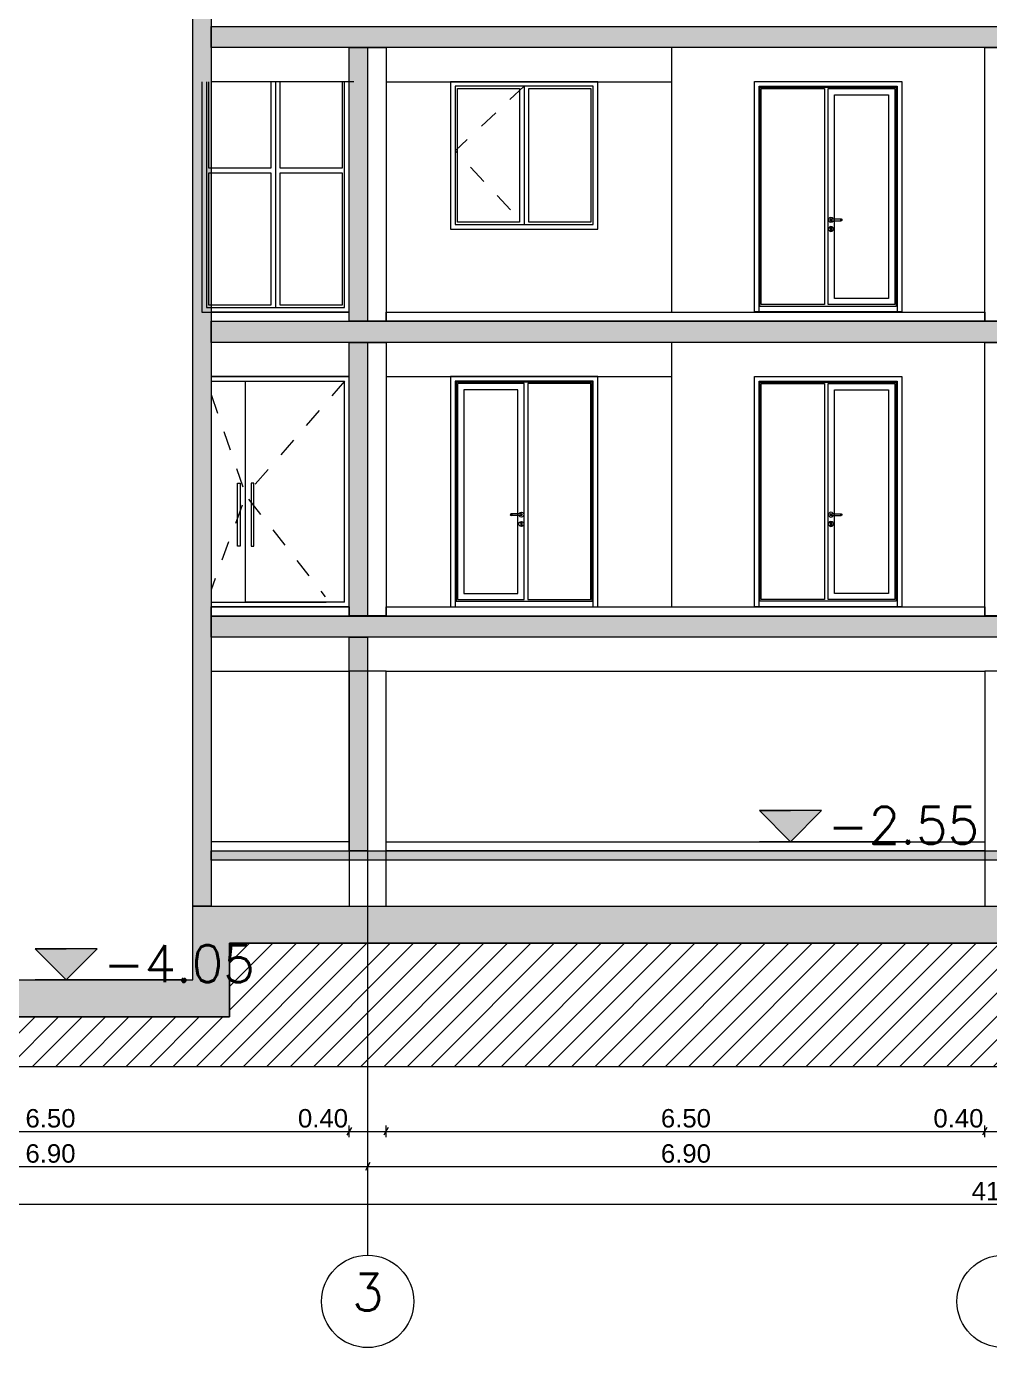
# Model space of a CAD drawing. Header units: millimetres. Extents: x 476244520 to 476657119, y 4620824743 to 4621446928.
# Drawn here: x 476622253 to 476632712, y 4621115729 to 4621130070 of the extents above; entities that cross this region are included whole.
import ezdxf

# ---------------------------------------------------------------- set-up
doc = ezdxf.new("R2010")
doc.units = ezdxf.units.MM
doc.header["$MEASUREMENT"] = 0
doc.linetypes.add('Dashed', pattern=[423.333333, 211.666667, -211.666667])
for name, color, linetype, lineweight in [('0_0 Architecture_Pen_No__7', 7, 'Continuous', 0), ('0_0 Architecture_Pen_No__8', 8, 'Continuous', 0), ('0_Pen_No__1_Pen_No__250', 7, 'Continuous', 0), ('0_Pen_No__250_Pen_No__142', 142, 'Continuous', 0), ('0_Pen_No__7_Pen_No__253', 252, 'Continuous', 0), ('2D Drafting - General_Pen_No__250_Pen_No__7', 7, 'Continuous', 0), ('2D Drafting - General_Pen_No__7_Pen_No__253', 252, 'Continuous', 0), ('Annotation - Text_Pen_No__7_Pen_No__144', 144, 'Continuous', 0), ('gegmebi_Pen_No__7_Pen_No__250', 7, 'Continuous', 0), ('New_2D Drafting - General_Pen_No__250_Pen_No__154', 154, 'Continuous', 0), ('New_2D Drafting - General_Pen_No__250_Pen_No__7', 7, 'Continuous', 0), ('New_2D Drafting - General_Pen_No__7_Pen_No__250', 7, 'Continuous', 0), ('New_2D Drafting - General_Pen_No__7_Pen_No__7', 7, 'Continuous', 0), ('New_gegmebi_Pen_No__7_Pen_No__250', 7, 'Continuous', 0), ('New_gegmebi_Pen_No__7_Pen_No__4', 7, 'Continuous', 0), ('New_Structural - Bearing_Pen_No__250', 7, 'Continuous', 0), ('New_Structural - Bearing_Pen_No__253', 252, 'Continuous', 0), ('Structural - Bearing_Pen_No__7_Pen_No__7_Pen_No__253', 252, 'Continuous', 0), ('zoma_Pen_No__142', 142, 'Continuous', 0), ('zoma_Pen_No__1_Pen_No__142', 142, 'Continuous', 0), ('zoma_Pen_No__5_Pen_No__5_Pen_No__142', 142, 'Continuous', 0)]:
    doc.layers.add(name, color=color, linetype=linetype, lineweight=lineweight)
for name, color, linetype, lineweight, true_color in [('0_Pen_No__7_Pen_No__12', 7, 'Continuous', 0, 0x939598), ('2D Drafting - General_Pen_No__7_Pen_No__12', 7, 'Continuous', 0, 0x939598), ('gegmebi_Pen_No__7_Pen_No__7_Pen_No__12', 7, 'Continuous', 0, 0x939598), ('kar-panjara_Pen_No__7_Pen_No__7_Pen_No__12', 7, 'Continuous', 0, 0x939598), ('New_gegmebi_Pen_No__7_Pen_No__252', 7, 'Continuous', 0, 0x666666)]:
    doc.layers.add(name, color=color, linetype=linetype, lineweight=lineweight, true_color=true_color)
doc.layers.add('zoma', color=7, linetype='Continuous')
doc.styles.add('GENERATED_STYLE_2', font='arial.ttf')
doc.dimstyles.new('GENERATED_STYLE__1', dxfattribs={"dimtxt": 200, "dimasz": 64.421331, "dimexe": 0.18, "dimexo": 3, "dimgap": 0.09, "dimtad": 1, "dimtih": 1, "dimtoh": 1, "dimlfac": 0.001, "dimzin": 0, "dimdsep": 46, "dimtxsty": 'GENERATED_STYLE_2', "dimblk": 'ARROWHEAD_2', "dimblk1": 'ARROWHEAD_2', "dimblk2": 'ARROWHEAD_2', "dimcen": 0.09, "dimclrd": 142, "dimclre": 142, "dimclrt": 142, "dimadec": 0, "dimazin": 0, "dimtfac": 1, "dimtdec": 4, "dimtmove": 0, "dimatfit": 3, "dimfxl": 1, "dimtolj": 1, "dimtzin": 0, "dimarcsym": 0})

# ---------------------------------------------------------------- blocks, each defined once
blk = doc.blocks.new('*D582', base_point=(476844527, 4621385791))
at = {"layer": 'zoma_Pen_No__142', "color": 142, "linetype": 'Continuous', "lineweight": 0, "transparency": 16777216}
for p, q in [((476612117, 4621117285), (476612159, 4621117285)), ((476612183, 4621117327), (476612134, 4621117243)), ((476612159, 4621117221), (476612159, 4621117349)), ((476612159, 4621117285), (476653559, 4621117285)), ((476653534, 4621117243), (476653583, 4621117327)), ((476653559, 4621117221), (476653559, 4621117349)), ((476653559, 4621117285), (476653600, 4621117285))]:
    blk.add_line(p, q, dxfattribs=at)
at = {"layer": 'zoma_Pen_No__142', "color": 142, "lineweight": 0, "transparency": 16777216, "insert": (476632517, 4621117325), "char_height": 200, "attachment_point": 7, "style": 'GENERATED_STYLE_2'}
blk.add_mtext('\\A1;{\\pql;\\fArial CYR|b0|i0|c204|p34;41.40}', dxfattribs=at)
blk = doc.blocks.new('ARROWHEAD_2')
at = {"color": 0, "linetype": 'Continuous', "lineweight": 0}
for p, q in [((0, 0), (-1, 0)), ((-0.38, -0.66), (0.38, 0.66))]:
    blk.add_line(p, q, dxfattribs=at)
blk = doc.blocks.new('*D584', base_point=(476844527, 4621385791))
at = {"layer": 'zoma_Pen_No__142', "color": 142, "linetype": 'Continuous', "lineweight": 0, "transparency": 16777216}
for p, q in [((476619083, 4621117736), (476619034, 4621117651)), ((476619059, 4621117630), (476619059, 4621117757)), ((476619059, 4621117693), (476625959, 4621117693)), ((476625983, 4621117736), (476625934, 4621117651)), ((476625959, 4621117630), (476625959, 4621117757))]:
    blk.add_line(p, q, dxfattribs=at)
at = {"layer": 'zoma_Pen_No__142', "color": 142, "lineweight": 0, "transparency": 16777216, "insert": (476622243, 4621117733), "char_height": 200, "attachment_point": 7, "style": 'GENERATED_STYLE_2'}
blk.add_mtext('\\A1;{\\pql;\\fArial CYR|b0|i0|c204|p34;6.90}', dxfattribs=at)
blk = doc.blocks.new('*D585', base_point=(476844527, 4621385791))
at = {"layer": 'zoma_Pen_No__142', "color": 142, "linetype": 'Continuous', "lineweight": 0, "transparency": 16777216}
for p, q in [((476625983, 4621117736), (476625934, 4621117651)), ((476625959, 4621117630), (476625959, 4621117757)), ((476625959, 4621117693), (476632859, 4621117693)), ((476632883, 4621117736), (476632834, 4621117651)), ((476632859, 4621117630), (476632859, 4621117757))]:
    blk.add_line(p, q, dxfattribs=at)
at = {"layer": 'zoma_Pen_No__142', "color": 142, "lineweight": 0, "transparency": 16777216, "insert": (476629143, 4621117733), "char_height": 200, "attachment_point": 7, "style": 'GENERATED_STYLE_2'}
blk.add_mtext('\\A1;{\\pql;\\fArial CYR|b0|i0|c204|p34;6.90}', dxfattribs=at)
blk = doc.blocks.new('*D695', base_point=(476844527, 4621385791))
at = {"layer": 'zoma_Pen_No__142', "color": 142, "linetype": 'Continuous', "lineweight": 0, "transparency": 16777216}
for p, q in [((476619283, 4621118117), (476619234, 4621118033)), ((476619259, 4621118011), (476619259, 4621118139)), ((476625783, 4621118117), (476625734, 4621118033)), ((476625759, 4621118011), (476625759, 4621118139)), ((476619259, 4621118075), (476625759, 4621118075))]:
    blk.add_line(p, q, dxfattribs=at)
at = {"layer": 'zoma_Pen_No__142', "color": 142, "lineweight": 0, "transparency": 16777216, "char_height": 200, "attachment_point": 7, "style": 'GENERATED_STYLE_2'}
for s, insert in [('\\A1;{\\pql;\\fArial CYR|b0|i0|c204|p34;6.50}', (476622243, 4621118115)), ('\\A1;{\\pql;\\fArial CYR|b0|i0|c204|p34;0.40}', (476625202, 4621118115))]:
    blk.add_mtext(s, dxfattribs=dict(at, insert=insert))
blk = doc.blocks.new('*D696', base_point=(476844527, 4621385791))
at = {"layer": 'zoma_Pen_No__142', "color": 142, "linetype": 'Continuous', "lineweight": 0, "transparency": 16777216}
for p, q in [((476625783, 4621118117), (476625734, 4621118033)), ((476625759, 4621118011), (476625759, 4621118139)), ((476626183, 4621118117), (476626134, 4621118033)), ((476626159, 4621118011), (476626159, 4621118139)), ((476625759, 4621118075), (476626159, 4621118075))]:
    blk.add_line(p, q, dxfattribs=at)
blk = doc.blocks.new('*D697', base_point=(476844527, 4621385791))
at = {"layer": 'zoma_Pen_No__142', "color": 142, "linetype": 'Continuous', "lineweight": 0, "transparency": 16777216}
for p, q in [((476626183, 4621118117), (476626134, 4621118033)), ((476626159, 4621118011), (476626159, 4621118139)), ((476632683, 4621118117), (476632634, 4621118033)), ((476632659, 4621118011), (476632659, 4621118139)), ((476626159, 4621118075), (476632659, 4621118075))]:
    blk.add_line(p, q, dxfattribs=at)
at = {"layer": 'zoma_Pen_No__142', "color": 142, "lineweight": 0, "transparency": 16777216, "char_height": 200, "attachment_point": 7, "style": 'GENERATED_STYLE_2'}
for s, insert in [('\\A1;{\\pql;\\fArial CYR|b0|i0|c204|p34;6.50}', (476629143, 4621118115)), ('\\A1;{\\pql;\\fArial CYR|b0|i0|c204|p34;0.40}', (476632102, 4621118115))]:
    blk.add_mtext(s, dxfattribs=dict(at, insert=insert))
blk = doc.blocks.new('*D698', base_point=(476844527, 4621385791))
at = {"layer": 'zoma_Pen_No__142', "color": 142, "linetype": 'Continuous', "lineweight": 0, "transparency": 16777216}
for p, q in [((476632683, 4621118117), (476632634, 4621118033)), ((476632659, 4621118011), (476632659, 4621118139)), ((476633083, 4621118117), (476633034, 4621118033)), ((476633059, 4621118011), (476633059, 4621118139)), ((476632659, 4621118075), (476633059, 4621118075))]:
    blk.add_line(p, q, dxfattribs=at)

msp = doc.modelspace()

# ---------------------------------------------------------------- hatches: boundary and pattern name
at = {"layer": '0_0 Architecture_Pen_No__8', "linetype": 'Continuous', "lineweight": 0, "true_color": 0x404040}
msp.add_hatch(color=250, dxfattribs=at).paths.add_polyline_path([(476611958.839, 4621120519.777), (476622158.839, 4621120519.777), (476622158.839, 4621119719.665), (476624058.839, 4621119719.665), (476624058.839, 4621120519.777), (476624750.499, 4621120519.777), (476641658.838, 4621120519.777), (476641658.838, 4621119719.665), (476643558.838, 4621119719.665), (476643558.838, 4621120519.777), (476644250.498, 4621120519.777), (476653758.839, 4621120519.777), (476653758.839, 4621120119.776), (476643958.498, 4621120119.776), (476643958.498, 4621119719.665), (476643958.498, 4621119319.665), (476641458.838, 4621119319.665), (476641258.872, 4621119319.665), (476641258.872, 4621120119.776), (476624458.499, 4621120119.776), (476624458.499, 4621119719.665), (476624458.499, 4621119319.665), (476621958.839, 4621119319.665), (476621758.873, 4621119319.665), (476621758.873, 4621120119.777), (476611958.839, 4621120119.777)])
at = {"layer": '0_Pen_No__250_Pen_No__142', "linetype": 'Continuous', "lineweight": 0}
for points in [[(476630550.432, 4621121219.909), (476630887.961, 4621121557.602), (476630212.739, 4621121557.438)], [(476622685.733, 4621119719.665), (476623023.261, 4621120057.359), (476622348.039, 4621120057.194)]]:
    msp.add_hatch(color=142, dxfattribs=at).paths.add_polyline_path(points)
at = {"layer": '2D Drafting - General_Pen_No__250_Pen_No__7', "linetype": 'Continuous', "lineweight": 0}
for points in [[(476624258.839, 4621130069.903), (476641458.838, 4621130069.903), (476641458.838, 4621129839.896), (476633008.839, 4621129839.896), (476632708.838, 4621129839.896), (476624258.839, 4621129839.896)], [(476624258.839, 4621126869.903), (476641458.838, 4621126869.903), (476641458.838, 4621126639.896), (476633008.839, 4621126639.896), (476632708.838, 4621126639.896), (476624258.839, 4621126639.896)], [(476624258.839, 4621123669.903), (476641458.838, 4621123669.903), (476641458.838, 4621123439.896), (476633008.839, 4621123439.896), (476632708.838, 4621123439.896), (476624258.839, 4621123439.896)], [(476624258.839, 4621121119.777), (476641458.838, 4621121119.777), (476641458.838, 4621121019.777), (476624258.839, 4621121019.777)]]:
    msp.add_hatch(color=7, dxfattribs=at).paths.add_polyline_path(points)
at = {"layer": 'New_2D Drafting - General_Pen_No__250_Pen_No__154', "linetype": 'Continuous', "lineweight": 0}
msp.add_hatch(color=154, dxfattribs=at).paths.add_polyline_path([(476624058.839, 4621137419.154), (476624258.839, 4621137419.154), (476624258.839, 4621120519.777), (476624058.839, 4621120519.777)])
at = {"layer": 'New_2D Drafting - General_Pen_No__250_Pen_No__7', "linetype": 'Continuous', "lineweight": 0}
for points in [[(476625958.839, 4621126870.08), (476625758.839, 4621126870.08), (476625758.839, 4621129839.896), (476625958.839, 4621129839.896)], [(476625958.839, 4621123670.08), (476625758.839, 4621123670.08), (476625758.839, 4621126639.896), (476625958.839, 4621126639.896)], [(476625958.839, 4621121119.777), (476625758.839, 4621121119.777), (476625758.839, 4621123439.896), (476625958.839, 4621123439.896)]]:
    msp.add_hatch(color=7, dxfattribs=at).paths.add_polyline_path(points)
at = {"layer": 'New_2D Drafting - General_Pen_No__7_Pen_No__7', "linetype": 'Continuous', "lineweight": 0}
h = msp.add_hatch(dxfattribs=at)
h.set_pattern_fill('MASONRY_BLOCK', style=0, pattern_type=2)
h.set_pattern_definition([(45, (476844527.15, 4621385791.04), (-127.27922, 127.27922), [])])
h.paths.add_polyline_path([(476608373.963, 4621118777.451), (476608373.963, 4621121219.909), (476611958.839, 4621121219.909), (476611958.839, 4621120119.777), (476621758.873, 4621120119.776), (476621758.873, 4621119319.665), (476624458.499, 4621119319.665), (476624458.499, 4621120119.776), (476641258.872, 4621120119.776), (476641258.872, 4621119319.665), (476643958.498, 4621119319.665), (476643958.498, 4621120119.776), (476653758.839, 4621120119.777), (476653758.839, 4621121220.445), (476657118.985, 4621121220.445), (476657118.985, 4621118777.451)])

# ---------------------------------------------------------------- linework, layer by layer
at = {"layer": '0_0 Architecture_Pen_No__7', "color": 7, "linetype": 'Continuous', "lineweight": 0, "flags": 128}
msp.add_lwpolyline([(476641258.872, 4621120119.776), (476624458.499, 4621120119.776), (476624458.499, 4621119719.665), (476624458.499, 4621119319.665), (476621958.839, 4621119319.665), (476621758.873, 4621119319.665), (476621758.873, 4621120119.777), (476611958.839, 4621120119.777), (476611958.839, 4621120519.777), (476622158.839, 4621120519.777), (476622158.839, 4621119719.665), (476624058.839, 4621119719.665), (476624058.839, 4621120519.777), (476624750.499, 4621120519.777), (476641658.838, 4621120519.777)], dxfattribs=at)
at = {"layer": '0_Pen_No__1_Pen_No__250', "color": 7, "linetype": 'Continuous', "lineweight": 0, "flags": 128}
for points in [[(476630550.432, 4621121219.909), (476630212.739, 4621121557.438), (476630550.35, 4621121557.52)], [(476630550.432, 4621121219.909), (476630887.961, 4621121557.602), (476630550.35, 4621121557.52)], [(476631812.821, 4621121220.217), (476630212.821, 4621121219.827)], [(476622685.733, 4621119719.665), (476622348.039, 4621120057.194), (476622685.65, 4621120057.276)], [(476622685.733, 4621119719.665), (476623023.261, 4621120057.359), (476622685.65, 4621120057.276)], [(476623948.121, 4621119719.973), (476622348.121, 4621119719.583)]]:
    msp.add_lwpolyline(points, dxfattribs=at)
at = {"layer": '0_Pen_No__250_Pen_No__142', "color": 142, "linetype": 'Continuous', "lineweight": 0, "flags": 128}
for points in [[(476630550.432, 4621121219.909), (476630887.961, 4621121557.602), (476630212.739, 4621121557.438)], [(476622685.733, 4621119719.665), (476623023.261, 4621120057.359), (476622348.039, 4621120057.194)]]:
    msp.add_lwpolyline(points, close=True, dxfattribs=at)
at = {"layer": '0_Pen_No__7_Pen_No__12', "color": 252, "linetype": 'Continuous', "lineweight": 0, "true_color": 0x939598}
for p, q in [((476625758.839, 4621123769.567), (476625758.839, 4621126269.567)), ((476625708.839, 4621123819.347), (476625708.839, 4621126219.567))]:
    msp.add_line(p, q, dxfattribs=at)
at = {"layer": '0_Pen_No__7_Pen_No__253', "color": 252, "linetype": 'Continuous', "lineweight": 0, "flags": 128}
msp.add_lwpolyline([(476624158.837, 4621129469.947), (476624158.837, 4621126969.947), (476625758.837, 4621126969.947), (476625758.837, 4621129469.947)], dxfattribs=at)
msp.add_lwpolyline([(476628458.538, 4621129470.257), (476626858.538, 4621129470.257), (476626858.538, 4621127870.257), (476628458.538, 4621127870.257)], close=True, dxfattribs=at)
at = {"layer": '2D Drafting - General_Pen_No__250_Pen_No__7', "color": 7, "linetype": 'Continuous', "lineweight": 0, "flags": 128}
for points in [[(476624258.839, 4621130069.903), (476641458.838, 4621130069.903), (476641458.838, 4621129839.896), (476633008.839, 4621129839.896), (476632708.838, 4621129839.896), (476624258.839, 4621129839.896)], [(476624258.839, 4621126869.903), (476641458.838, 4621126869.903), (476641458.838, 4621126639.896), (476633008.839, 4621126639.896), (476632708.838, 4621126639.896), (476624258.839, 4621126639.896)], [(476624258.839, 4621123669.903), (476641458.838, 4621123669.903), (476641458.838, 4621123439.896), (476633008.839, 4621123439.896), (476632708.838, 4621123439.896), (476624258.839, 4621123439.896)], [(476624258.839, 4621121119.777), (476641458.838, 4621121119.777), (476641458.838, 4621121019.777), (476624258.839, 4621121019.777)]]:
    msp.add_lwpolyline(points, close=True, dxfattribs=at)
at = {"layer": '2D Drafting - General_Pen_No__7_Pen_No__12', "color": 252, "linetype": 'Dashed', "lineweight": 0, "true_color": 0x939598, "flags": 128}
for points in [[(476625708.839, 4621126219.567), (476624633.838, 4621124979.317), (476625499.142, 4621123879.407)], [(476624258.839, 4621126073.654), (476624633.838, 4621124979.317), (476624258.839, 4621123955.838)]]:
    msp.add_lwpolyline(points, dxfattribs=at)
at = {"layer": '2D Drafting - General_Pen_No__7_Pen_No__253', "color": 252, "linetype": 'Dashed', "lineweight": 0, "flags": 128}
msp.add_lwpolyline([(476627658.915, 4621129420.853), (476626908.744, 4621128721.036), (476627658.478, 4621127920.257)], dxfattribs=at)
at = {"layer": '2D Drafting - General_Pen_No__7_Pen_No__253', "color": 252, "linetype": 'Continuous', "lineweight": 0, "flags": 128}
for points in [[(476631754.366, 4621126970.637), (476630158.482, 4621126970.637), (476630158.482, 4621129470.637), (476631758.482, 4621129470.637)], [(476631758.482, 4621129470.637), (476631758.482, 4621126970.637), (476631754.366, 4621126970.637)], [(476626858.538, 4621123769.947), (476628458.538, 4621123769.947), (476628458.538, 4621126269.947), (476626858.538, 4621126269.947)], [(476626858.538, 4621126269.947), (476626858.538, 4621123769.947)], [(476631754.366, 4621123769.947), (476630158.482, 4621123769.947), (476630158.482, 4621126269.947), (476631758.482, 4621126269.947)], [(476631758.482, 4621126269.947), (476631758.482, 4621123769.947), (476631754.366, 4621123769.947)]]:
    msp.add_lwpolyline(points, dxfattribs=at)
for points in [[(476630208.482, 4621129420.636), (476631708.482, 4621129420.636), (476631708.482, 4621126970.637), (476630208.482, 4621126970.638)], [(476630218.482, 4621129410.636), (476631698.482, 4621129410.636), (476631698.482, 4621127030.638), (476630218.482, 4621127030.638)], [(476630233.482, 4621129395.636), (476630918.482, 4621129395.636), (476630918.482, 4621127050.638), (476630233.482, 4621127050.638)], [(476630958.478, 4621129395.636), (476631683.482, 4621129395.636), (476631683.482, 4621127050.638), (476630958.482, 4621127050.638)], [(476631028.482, 4621129325.636), (476631613.482, 4621129325.636), (476631613.482, 4621127115.638), (476631028.482, 4621127115.638)], [(476628408.538, 4621126219.946), (476626908.538, 4621126219.946), (476626908.538, 4621123769.947), (476628408.538, 4621123769.949)], [(476628398.538, 4621126209.946), (476626918.538, 4621126209.946), (476626918.538, 4621123829.949), (476628398.538, 4621123829.949)], [(476627658.542, 4621126194.946), (476626933.538, 4621126194.946), (476626933.538, 4621123849.949), (476627658.538, 4621123849.949)], [(476627588.538, 4621126124.946), (476627003.538, 4621126124.946), (476627003.538, 4621123914.949), (476627588.538, 4621123914.949)], [(476628383.538, 4621126194.946), (476627698.538, 4621126194.946), (476627698.538, 4621123849.949), (476628383.538, 4621123849.949)], [(476630208.482, 4621126219.946), (476631708.482, 4621126219.946), (476631708.482, 4621123769.947), (476630208.482, 4621123769.949)], [(476630218.482, 4621126209.946), (476631698.482, 4621126209.946), (476631698.482, 4621123829.949), (476630218.482, 4621123829.949)], [(476630233.482, 4621126194.946), (476630918.482, 4621126194.946), (476630918.482, 4621123849.949), (476630233.482, 4621123849.949)], [(476630958.478, 4621126194.946), (476631683.482, 4621126194.946), (476631683.482, 4621123849.949), (476630958.482, 4621123849.949)], [(476631028.482, 4621126124.946), (476631613.482, 4621126124.946), (476631613.482, 4621123914.949), (476631028.482, 4621123914.949)]]:
    msp.add_lwpolyline(points, close=True, dxfattribs=at)
at = {"layer": 'gegmebi_Pen_No__7_Pen_No__250', "color": 7, "linetype": 'Continuous', "lineweight": 0, "flags": 128}
for points in [[(476632658.839, 4621126869.434), (476626158.839, 4621126869.434), (476626158.839, 4621126969.947), (476632658.839, 4621126969.947)], [(476625758.839, 4621123669.815), (476624258.839, 4621123669.815), (476624258.839, 4621123769.947), (476625758.839, 4621123769.947)], [(476632658.839, 4621123669.815), (476626158.839, 4621123669.815), (476626158.839, 4621123769.947), (476632658.839, 4621123769.947)], [(476632658.839, 4621121119.777), (476626158.839, 4621121119.777), (476626158.839, 4621121219.909), (476632658.839, 4621121219.909)]]:
    msp.add_lwpolyline(points, close=True, dxfattribs=at)
at = {"layer": 'gegmebi_Pen_No__7_Pen_No__7_Pen_No__12', "color": 252, "linetype": 'Continuous', "lineweight": 0, "true_color": 0x939598, "flags": 128}
for points in [[(476625758.839, 4621126269.567), (476624258.839, 4621126269.567)], [(476624258.839, 4621126219.567), (476625708.839, 4621126219.567)], [(476624258.839, 4621123819.373), (476625508.98, 4621123819.373)], [(476625758.839, 4621123769.567), (476624258.839, 4621123769.567)]]:
    msp.add_lwpolyline(points, dxfattribs=at)
for points in [[(476624543.838, 4621124427.488), (476624543.838, 4621125111.231), (476624573.838, 4621125111.231), (476624573.838, 4621124427.488)], [(476624723.838, 4621124427.488), (476624723.838, 4621125111.179), (476624693.838, 4621125111.179), (476624693.838, 4621124427.488)]]:
    msp.add_lwpolyline(points, close=True, dxfattribs=at)
at = {"layer": 'kar-panjara_Pen_No__7_Pen_No__7_Pen_No__12', "color": 252, "linetype": 'Continuous', "lineweight": 0, "true_color": 0x939598, "flags": 128}
msp.add_lwpolyline([(476625708.839, 4621123819.347), (476624633.838, 4621123819.347), (476624633.838, 4621126219.567), (476625708.839, 4621126219.567)], dxfattribs=at)
at = {"layer": 'New_2D Drafting - General_Pen_No__250_Pen_No__7', "color": 7, "linetype": 'Continuous', "lineweight": 0, "flags": 128}
for points in [[(476624058.839, 4621137419.154), (476624258.839, 4621137419.154), (476624258.839, 4621120519.777), (476624058.839, 4621120519.777)], [(476625958.839, 4621126870.08), (476625758.839, 4621126870.08), (476625758.839, 4621129839.896), (476625958.839, 4621129839.896)], [(476625958.839, 4621123670.08), (476625758.839, 4621123670.08), (476625758.839, 4621126639.896), (476625958.839, 4621126639.896)], [(476625958.839, 4621121119.777), (476625758.839, 4621121119.777), (476625758.839, 4621123439.896), (476625958.839, 4621123439.896)]]:
    msp.add_lwpolyline(points, close=True, dxfattribs=at)
at = {"layer": 'New_2D Drafting - General_Pen_No__7_Pen_No__250', "color": 7, "linetype": 'Continuous', "lineweight": 0, "flags": 128}
msp.add_lwpolyline([(476608373.963, 4621118777.451), (476608373.963, 4621121219.909), (476611958.839, 4621121219.909), (476611958.839, 4621120119.777), (476621758.873, 4621120119.776), (476621758.873, 4621119319.665), (476624458.499, 4621119319.665), (476624458.499, 4621120119.776), (476641258.872, 4621120119.776), (476641258.872, 4621119319.665), (476643958.498, 4621119319.665), (476643958.498, 4621120119.776), (476653758.839, 4621120119.777), (476653758.839, 4621121220.445), (476657118.985, 4621121220.445), (476657118.985, 4621118777.451)], close=True, dxfattribs=at)
at = {"layer": 'New_gegmebi_Pen_No__7_Pen_No__250', "color": 7, "linetype": 'Continuous', "lineweight": 0, "flags": 128}
for points in [[(476624258.839, 4621126869.407), (476625758.837, 4621126869.407), (476625758.837, 4621126969.947), (476624258.839, 4621126969.947)], [(476624258.839, 4621123669.407), (476625758.839, 4621123669.407), (476625758.839, 4621123769.947), (476624258.839, 4621123769.947)], [(476624258.839, 4621121119.777), (476625758.839, 4621121119.777), (476625758.839, 4621121220.317), (476624258.839, 4621121220.317)]]:
    msp.add_lwpolyline(points, close=True, dxfattribs=at)
at = {"layer": 'New_gegmebi_Pen_No__7_Pen_No__252', "color": 251, "linetype": 'Continuous', "lineweight": 0, "true_color": 0x666666}
for p, q in [((476625808.839, 4621129470.257), (476624258.839, 4621129470.257)), ((476626158.839, 4621129469.903), (476629258.561, 4621129469.903)), ((476624258.839, 4621126270.434), (476625758.839, 4621126270.434)), ((476626158.839, 4621126269.903), (476629258.561, 4621126269.903)), ((476624258.839, 4621123070.434), (476625758.839, 4621123070.434)), ((476626158.839, 4621123070.434), (476632658.839, 4621123070.434))]:
    msp.add_line(p, q, dxfattribs=at)
at = {"layer": 'New_gegmebi_Pen_No__7_Pen_No__4', "color": 7, "linetype": 'Continuous', "lineweight": 0}
for points in [[(476626158.839, 4621126870.08), (476625758.839, 4621126870.08), (476625758.839, 4621129839.896), (476626158.839, 4621129839.896)], [(476633058.839, 4621126870.08), (476632658.839, 4621126870.08), (476632658.839, 4621129839.896), (476633058.839, 4621129839.896)], [(476626158.839, 4621123670.08), (476625758.839, 4621123670.08), (476625758.839, 4621126639.896), (476626158.839, 4621126639.896)], [(476633058.839, 4621123670.08), (476632658.839, 4621123670.08), (476632658.839, 4621126639.896), (476633058.839, 4621126639.896)], [(476625758.839, 4621120519.777), (476626158.839, 4621120519.777), (476626158.839, 4621123070.434), (476625758.839, 4621123070.434)], [(476632658.839, 4621120519.777), (476633058.839, 4621120519.777), (476633058.839, 4621123070.434), (476632658.839, 4621123070.434)]]:
    msp.add_lwpolyline(points, close=True, dxfattribs=at)
at = {"layer": 'New_Structural - Bearing_Pen_No__250', "color": 7, "linetype": 'Continuous', "lineweight": 0}
for p, q in [((476629258.561, 4621129839.895), (476629258.561, 4621126969.947)), ((476629258.561, 4621126639.895), (476629258.561, 4621123769.947))]:
    msp.add_line(p, q, dxfattribs=at)
at = {"layer": 'New_Structural - Bearing_Pen_No__253', "color": 252, "linetype": 'Continuous', "lineweight": 0}
for p, q in [((476630965.99, 4621127984.137), (476630962.373, 4621127970.637)), ((476630975.873, 4621127994.02), (476630965.99, 4621127984.137)), ((476630989.373, 4621127997.637), (476630975.873, 4621127994.02)), ((476631002.873, 4621127994.02), (476630989.373, 4621127997.637)), ((476631012.755, 4621127984.137), (476631002.873, 4621127994.02)), ((476631013.693, 4621127980.637), (476631012.755, 4621127984.137)), ((476630962.373, 4621127970.637), (476630965.99, 4621127957.137)), ((476630965.99, 4621127884.137), (476630962.373, 4621127870.637)), ((476630962.373, 4621127870.637), (476630965.99, 4621127857.137)), ((476630965.99, 4621127957.137), (476630975.873, 4621127947.254)), ((476630975.873, 4621127894.02), (476630965.99, 4621127884.137)), ((476630965.99, 4621127857.137), (476630975.873, 4621127847.254)), ((476630975.873, 4621127947.254), (476630989.373, 4621127943.637)), ((476630989.373, 4621127897.637), (476630975.873, 4621127894.02)), ((476630975.873, 4621127847.254), (476630989.373, 4621127843.637)), ((476630982.302, 4621127977.708), (476630979.373, 4621127970.637)), ((476630979.373, 4621127970.637), (476630982.302, 4621127963.566)), ((476630983.854, 4621127977.708), (476630981.095, 4621127970.637)), ((476630981.095, 4621127970.637), (476630983.854, 4621127963.566)), ((476630982.652, 4621127882.277), (476630981.905, 4621127880.329)), ((476630984.373, 4621127875.037), (476630981.905, 4621127880.329)), ((476630989.373, 4621127980.637), (476630982.302, 4621127977.708)), ((476630982.302, 4621127963.566), (476630989.373, 4621127960.637)), ((476630982.652, 4621127882.277), (476630983.997, 4621127885.781)), ((476630983.997, 4621127885.781), (476630989.373, 4621127888.063)), ((476630984.373, 4621127873.524), (476630984.373, 4621127875.037)), ((476630984.373, 4621127873.524), (476630984.373, 4621127870.637)), ((476630984.373, 4621127870.637), (476630984.373, 4621127867.75)), ((476630984.373, 4621127867.75), (476630984.373, 4621127861.977)), ((476630984.373, 4621127861.977), (476630984.373, 4621127858.137)), ((476630985.837, 4621127854.602), (476630984.373, 4621127858.137)), ((476630989.373, 4621127853.137), (476630985.837, 4621127854.602)), ((476630988.668, 4621127977.708), (476630986.556, 4621127970.637)), ((476630986.556, 4621127970.637), (476630988.668, 4621127963.566)), ((476630989.373, 4621127980.637), (476630990.514, 4621127980.637)), ((476630989.373, 4621127960.637), (476630990.514, 4621127960.637)), ((476630989.373, 4621127943.637), (476631002.873, 4621127947.254)), ((476631002.873, 4621127894.02), (476630989.373, 4621127897.637)), ((476630989.373, 4621127888.063), (476630994.748, 4621127885.781)), ((476630992.908, 4621127854.602), (476630989.373, 4621127853.137)), ((476630989.373, 4621127843.637), (476631002.873, 4621127847.254)), ((476630990.514, 4621127980.637), (476630993.766, 4621127980.637)), ((476630990.514, 4621127960.637), (476630993.766, 4621127960.637)), ((476630994.373, 4621127858.137), (476630992.908, 4621127854.602)), ((476630993.766, 4621127980.637), (476630998.632, 4621127980.637)), ((476630993.766, 4621127960.637), (476630998.632, 4621127960.637)), ((476630996.84, 4621127880.329), (476630994.373, 4621127875.037)), ((476630994.373, 4621127875.037), (476630994.373, 4621127873.524)), ((476630994.373, 4621127873.524), (476630994.373, 4621127870.637)), ((476630994.373, 4621127870.637), (476630994.373, 4621127867.75)), ((476630994.373, 4621127867.75), (476630994.373, 4621127861.977)), ((476630994.373, 4621127861.977), (476630994.373, 4621127858.137)), ((476630995.873, 4621127977.708), (476630994.731, 4621127970.637)), ((476630994.731, 4621127970.637), (476630995.873, 4621127963.566)), ((476630996.093, 4621127882.277), (476630994.748, 4621127885.781)), ((476630996.093, 4621127882.277), (476630996.84, 4621127880.329)), ((476630998.632, 4621127980.637), (476631004.373, 4621127980.637)), ((476630998.632, 4621127960.637), (476631004.373, 4621127960.637)), ((476631002.873, 4621127947.254), (476631012.755, 4621127957.137)), ((476631012.755, 4621127884.137), (476631002.873, 4621127894.02)), ((476631002.873, 4621127847.254), (476631012.755, 4621127857.137)), ((476631004.373, 4621127980.637), (476631084.373, 4621127980.637)), ((476631004.373, 4621127960.637), (476631084.373, 4621127960.637)), ((476631012.755, 4621127957.137), (476631013.693, 4621127960.637)), ((476631016.373, 4621127870.637), (476631012.755, 4621127884.137)), ((476631012.755, 4621127857.137), (476631016.373, 4621127870.637)), ((476631084.373, 4621127980.637), (476631090.113, 4621127980.637)), ((476631084.373, 4621127960.637), (476631090.113, 4621127960.637)), ((476631090.113, 4621127980.637), (476631094.979, 4621127980.637)), ((476631090.113, 4621127960.637), (476631094.979, 4621127960.637)), ((476631092.872, 4621127977.708), (476631094.015, 4621127970.637)), ((476631094.015, 4621127970.637), (476631092.872, 4621127963.566)), ((476631094.979, 4621127980.637), (476631098.231, 4621127980.637)), ((476631094.979, 4621127960.637), (476631098.231, 4621127960.637)), ((476631098.231, 4621127980.637), (476631099.373, 4621127980.637)), ((476631098.231, 4621127960.637), (476631099.373, 4621127960.637)), ((476631099.373, 4621127980.637), (476631106.444, 4621127977.708)), ((476631106.444, 4621127963.566), (476631099.373, 4621127960.637)), ((476631100.077, 4621127977.708), (476631102.189, 4621127970.637)), ((476631102.189, 4621127970.637), (476631100.077, 4621127963.566)), ((476631104.892, 4621127977.708), (476631107.651, 4621127970.637)), ((476631107.651, 4621127970.637), (476631104.892, 4621127963.566)), ((476631106.444, 4621127977.708), (476631109.373, 4621127970.637)), ((476631109.373, 4621127970.637), (476631106.444, 4621127963.566)), ((476627510.576, 4621124777.018), (476627507.648, 4621124769.947)), ((476627507.648, 4621124769.947), (476627510.576, 4621124762.876)), ((476627512.129, 4621124777.018), (476627509.37, 4621124769.947)), ((476627509.37, 4621124769.947), (476627512.129, 4621124762.876)), ((476627517.648, 4621124779.947), (476627510.576, 4621124777.018)), ((476627510.576, 4621124762.876), (476627517.648, 4621124759.947)), ((476627516.943, 4621124777.018), (476627514.831, 4621124769.947)), ((476627514.831, 4621124769.947), (476627516.943, 4621124762.876)), ((476627518.789, 4621124779.947), (476627517.648, 4621124779.947)), ((476627518.789, 4621124759.947), (476627517.648, 4621124759.947)), ((476627522.041, 4621124779.947), (476627518.789, 4621124779.947)), ((476627522.041, 4621124759.947), (476627518.789, 4621124759.947)), ((476627526.907, 4621124779.947), (476627522.041, 4621124779.947)), ((476627526.907, 4621124759.947), (476627522.041, 4621124759.947)), ((476627524.148, 4621124777.018), (476627523.005, 4621124769.947)), ((476627523.005, 4621124769.947), (476627524.148, 4621124762.876)), ((476627532.648, 4621124779.947), (476627526.907, 4621124779.947)), ((476627532.648, 4621124759.947), (476627526.907, 4621124759.947)), ((476627612.648, 4621124779.947), (476627532.648, 4621124779.947)), ((476627612.648, 4621124759.947), (476627532.648, 4621124759.947)), ((476627600.648, 4621124669.947), (476627604.265, 4621124683.447)), ((476627603.327, 4621124779.947), (476627604.265, 4621124783.447)), ((476627604.265, 4621124756.447), (476627603.327, 4621124759.947)), ((476627604.265, 4621124783.447), (476627614.148, 4621124793.33)), ((476627614.148, 4621124746.564), (476627604.265, 4621124756.447)), ((476627604.265, 4621124683.447), (476627614.148, 4621124693.33)), ((476627618.388, 4621124779.947), (476627612.648, 4621124779.947)), ((476627618.388, 4621124759.947), (476627612.648, 4621124759.947)), ((476627614.148, 4621124793.33), (476627627.648, 4621124796.947)), ((476627627.648, 4621124742.947), (476627614.148, 4621124746.564)), ((476627614.148, 4621124693.33), (476627627.648, 4621124696.947)), ((476627623.254, 4621124779.947), (476627618.388, 4621124779.947)), ((476627623.254, 4621124759.947), (476627618.388, 4621124759.947)), ((476627620.927, 4621124681.587), (476627622.272, 4621124685.091)), ((476627621.147, 4621124777.018), (476627622.29, 4621124769.947)), ((476627622.29, 4621124769.947), (476627621.147, 4621124762.876)), ((476627627.648, 4621124687.373), (476627622.272, 4621124685.091)), ((476627626.506, 4621124779.947), (476627623.254, 4621124779.947)), ((476627626.506, 4621124759.947), (476627623.254, 4621124759.947)), ((476627627.648, 4621124779.947), (476627626.506, 4621124779.947)), ((476627627.648, 4621124759.947), (476627626.506, 4621124759.947)), ((476627627.648, 4621124796.947), (476627641.148, 4621124793.33)), ((476627627.648, 4621124779.947), (476627634.719, 4621124777.018)), ((476627634.719, 4621124762.876), (476627627.648, 4621124759.947)), ((476627641.148, 4621124746.564), (476627627.648, 4621124742.947)), ((476627627.648, 4621124696.947), (476627641.148, 4621124693.33)), ((476627633.023, 4621124685.091), (476627627.648, 4621124687.373)), ((476627628.352, 4621124777.018), (476627630.464, 4621124769.947)), ((476627630.464, 4621124769.947), (476627628.352, 4621124762.876)), ((476627634.368, 4621124681.587), (476627633.023, 4621124685.091)), ((476627633.167, 4621124777.018), (476627635.926, 4621124769.947)), ((476627635.926, 4621124769.947), (476627633.167, 4621124762.876)), ((476627634.719, 4621124777.018), (476627637.648, 4621124769.947)), ((476627637.648, 4621124769.947), (476627634.719, 4621124762.876)), ((476627641.148, 4621124793.33), (476627651.03, 4621124783.447)), ((476627651.03, 4621124756.447), (476627641.148, 4621124746.564)), ((476627641.148, 4621124693.33), (476627651.03, 4621124683.447)), ((476627651.03, 4621124783.447), (476627654.648, 4621124769.947)), ((476627654.648, 4621124769.947), (476627651.03, 4621124756.447)), ((476627651.03, 4621124683.447), (476627654.648, 4621124669.947)), ((476630965.99, 4621124783.447), (476630962.373, 4621124769.947)), ((476630962.373, 4621124769.947), (476630965.99, 4621124756.447)), ((476630965.99, 4621124683.447), (476630962.373, 4621124669.947)), ((476630975.873, 4621124793.33), (476630965.99, 4621124783.447)), ((476630965.99, 4621124756.447), (476630975.873, 4621124746.564)), ((476630975.873, 4621124693.33), (476630965.99, 4621124683.447)), ((476630989.373, 4621124796.947), (476630975.873, 4621124793.33)), ((476630975.873, 4621124746.564), (476630989.373, 4621124742.947)), ((476630989.373, 4621124696.947), (476630975.873, 4621124693.33)), ((476630982.302, 4621124777.018), (476630979.373, 4621124769.947)), ((476630979.373, 4621124769.947), (476630982.302, 4621124762.876)), ((476630983.854, 4621124777.018), (476630981.095, 4621124769.947)), ((476630981.095, 4621124769.947), (476630983.854, 4621124762.876)), ((476630989.373, 4621124779.947), (476630982.302, 4621124777.018)), ((476630982.302, 4621124762.876), (476630989.373, 4621124759.947)), ((476630982.652, 4621124681.587), (476630983.997, 4621124685.091)), ((476630983.997, 4621124685.091), (476630989.373, 4621124687.373)), ((476630988.668, 4621124777.018), (476630986.556, 4621124769.947)), ((476630986.556, 4621124769.947), (476630988.668, 4621124762.876)), ((476631002.873, 4621124793.33), (476630989.373, 4621124796.947)), ((476630989.373, 4621124779.947), (476630990.514, 4621124779.947)), ((476630989.373, 4621124759.947), (476630990.514, 4621124759.947)), ((476630989.373, 4621124742.947), (476631002.873, 4621124746.564)), ((476631002.873, 4621124693.33), (476630989.373, 4621124696.947)), ((476630989.373, 4621124687.373), (476630994.748, 4621124685.091)), ((476630990.514, 4621124779.947), (476630993.766, 4621124779.947)), ((476630990.514, 4621124759.947), (476630993.766, 4621124759.947)), ((476630993.766, 4621124779.947), (476630998.632, 4621124779.947)), ((476630993.766, 4621124759.947), (476630998.632, 4621124759.947)), ((476630995.873, 4621124777.018), (476630994.731, 4621124769.947)), ((476630994.731, 4621124769.947), (476630995.873, 4621124762.876)), ((476630996.093, 4621124681.587), (476630994.748, 4621124685.091)), ((476630998.632, 4621124779.947), (476631004.373, 4621124779.947)), ((476630998.632, 4621124759.947), (476631004.373, 4621124759.947)), ((476631012.755, 4621124783.447), (476631002.873, 4621124793.33)), ((476631002.873, 4621124746.564), (476631012.755, 4621124756.447)), ((476631012.755, 4621124683.447), (476631002.873, 4621124693.33)), ((476631004.373, 4621124779.947), (476631084.373, 4621124779.947)), ((476631004.373, 4621124759.947), (476631084.373, 4621124759.947)), ((476631013.693, 4621124779.947), (476631012.755, 4621124783.447)), ((476631012.755, 4621124756.447), (476631013.693, 4621124759.947)), ((476631016.373, 4621124669.947), (476631012.755, 4621124683.447)), ((476631084.373, 4621124779.947), (476631090.113, 4621124779.947)), ((476631084.373, 4621124759.947), (476631090.113, 4621124759.947)), ((476631090.113, 4621124779.947), (476631094.979, 4621124779.947)), ((476631090.113, 4621124759.947), (476631094.979, 4621124759.947)), ((476631092.872, 4621124777.018), (476631094.015, 4621124769.947)), ((476631094.015, 4621124769.947), (476631092.872, 4621124762.876)), ((476631094.979, 4621124779.947), (476631098.231, 4621124779.947)), ((476631094.979, 4621124759.947), (476631098.231, 4621124759.947)), ((476631098.231, 4621124779.947), (476631099.373, 4621124779.947)), ((476631098.231, 4621124759.947), (476631099.373, 4621124759.947)), ((476631099.373, 4621124779.947), (476631106.444, 4621124777.018)), ((476631106.444, 4621124762.876), (476631099.373, 4621124759.947)), ((476631100.077, 4621124777.018), (476631102.189, 4621124769.947)), ((476631102.189, 4621124769.947), (476631100.077, 4621124762.876)), ((476631104.892, 4621124777.018), (476631107.651, 4621124769.947)), ((476631107.651, 4621124769.947), (476631104.892, 4621124762.876)), ((476631106.444, 4621124777.018), (476631109.373, 4621124769.947)), ((476631109.373, 4621124769.947), (476631106.444, 4621124762.876)), ((476627604.265, 4621124656.447), (476627600.648, 4621124669.947)), ((476627614.148, 4621124646.564), (476627604.265, 4621124656.447)), ((476627627.648, 4621124642.947), (476627614.148, 4621124646.564)), ((476627620.927, 4621124681.587), (476627620.18, 4621124679.639)), ((476627620.18, 4621124679.639), (476627622.648, 4621124674.347)), ((476627622.648, 4621124674.347), (476627622.648, 4621124672.834)), ((476627622.648, 4621124672.834), (476627622.648, 4621124669.947)), ((476627622.648, 4621124669.947), (476627622.648, 4621124667.06)), ((476627622.648, 4621124667.06), (476627622.648, 4621124661.287)), ((476627622.648, 4621124661.287), (476627622.648, 4621124657.447)), ((476627622.648, 4621124657.447), (476627624.112, 4621124653.912)), ((476627624.112, 4621124653.912), (476627627.648, 4621124652.447)), ((476627627.648, 4621124652.447), (476627631.183, 4621124653.912)), ((476627641.148, 4621124646.564), (476627627.648, 4621124642.947)), ((476627631.183, 4621124653.912), (476627632.648, 4621124657.447)), ((476627632.648, 4621124674.347), (476627635.115, 4621124679.639)), ((476627632.648, 4621124672.834), (476627632.648, 4621124674.347)), ((476627632.648, 4621124672.834), (476627632.648, 4621124669.947)), ((476627632.648, 4621124669.947), (476627632.648, 4621124667.06)), ((476627632.648, 4621124667.06), (476627632.648, 4621124661.287)), ((476627632.648, 4621124661.287), (476627632.648, 4621124657.447)), ((476627634.368, 4621124681.587), (476627635.115, 4621124679.639)), ((476627651.03, 4621124656.447), (476627641.148, 4621124646.564)), ((476627654.648, 4621124669.947), (476627651.03, 4621124656.447)), ((476630962.373, 4621124669.947), (476630965.99, 4621124656.447)), ((476630965.99, 4621124656.447), (476630975.873, 4621124646.564)), ((476630975.873, 4621124646.564), (476630989.373, 4621124642.947)), ((476630982.652, 4621124681.587), (476630981.905, 4621124679.639)), ((476630984.373, 4621124674.347), (476630981.905, 4621124679.639)), ((476630984.373, 4621124672.834), (476630984.373, 4621124674.347)), ((476630984.373, 4621124672.834), (476630984.373, 4621124669.947)), ((476630984.373, 4621124669.947), (476630984.373, 4621124667.06)), ((476630984.373, 4621124667.06), (476630984.373, 4621124661.287)), ((476630984.373, 4621124661.287), (476630984.373, 4621124657.447)), ((476630985.837, 4621124653.912), (476630984.373, 4621124657.447)), ((476630989.373, 4621124652.447), (476630985.837, 4621124653.912)), ((476630992.908, 4621124653.912), (476630989.373, 4621124652.447)), ((476630989.373, 4621124642.947), (476631002.873, 4621124646.564)), ((476630994.373, 4621124657.447), (476630992.908, 4621124653.912)), ((476630996.84, 4621124679.639), (476630994.373, 4621124674.347)), ((476630994.373, 4621124674.347), (476630994.373, 4621124672.834)), ((476630994.373, 4621124672.834), (476630994.373, 4621124669.947)), ((476630994.373, 4621124669.947), (476630994.373, 4621124667.06)), ((476630994.373, 4621124667.06), (476630994.373, 4621124661.287)), ((476630994.373, 4621124661.287), (476630994.373, 4621124657.447)), ((476630996.093, 4621124681.587), (476630996.84, 4621124679.639)), ((476631002.873, 4621124646.564), (476631012.755, 4621124656.447)), ((476631012.755, 4621124656.447), (476631016.373, 4621124669.947))]:
    msp.add_line(p, q, dxfattribs=at)
at = {"layer": 'Structural - Bearing_Pen_No__7_Pen_No__7_Pen_No__253', "color": 252, "linetype": 'Continuous', "lineweight": 0}
for p, q in [((476624209.043, 4621129469.947), (476624209.043, 4621127019.947)), ((476624234.043, 4621128532.196), (476624234.043, 4621129469.947)), ((476624908.836, 4621129469.947), (476624908.836, 4621128532.196)), ((476624958.777, 4621129469.947), (476624958.777, 4621127019.947)), ((476625008.84, 4621128532.196), (476625008.84, 4621129469.947)), ((476625683.51, 4621129469.947), (476625683.51, 4621128532.196)), ((476625708.51, 4621127019.947), (476625708.51, 4621129469.947)), ((476628408.212, 4621129420.257), (476626908.732, 4621129420.257)), ((476626908.744, 4621129420.257), (476626908.744, 4621127920.257)), ((476627658.537, 4621129420.257), (476627658.537, 4621129395.207)), ((476628408.212, 4621127920.257), (476628408.212, 4621129420.257)), ((476626933.744, 4621129395.257), (476627608.537, 4621129395.257)), ((476626933.744, 4621127945.257), (476626933.744, 4621129395.257)), ((476627608.537, 4621129395.257), (476627608.537, 4621127945.257)), ((476627658.537, 4621129395.207), (476627658.478, 4621127920.257)), ((476627708.541, 4621129395.257), (476628383.212, 4621129395.257)), ((476627708.541, 4621127945.257), (476627708.541, 4621129395.257)), ((476628383.212, 4621129395.257), (476628383.212, 4621127945.257)), ((476624908.836, 4621128532.196), (476624234.043, 4621128532.196)), ((476624234.043, 4621128482.187), (476624908.836, 4621128482.187)), ((476624234.043, 4621127044.947), (476624234.043, 4621128482.187)), ((476624908.836, 4621128482.187), (476624908.836, 4621127044.947)), ((476625683.51, 4621128532.196), (476625008.84, 4621128532.196)), ((476625008.84, 4621128482.187), (476625683.51, 4621128482.187)), ((476625008.84, 4621127044.947), (476625008.84, 4621128482.187)), ((476625683.51, 4621128482.187), (476625683.51, 4621127044.947)), ((476626908.744, 4621127920.257), (476628408.212, 4621127920.257)), ((476627608.537, 4621127945.257), (476626933.744, 4621127945.257)), ((476628383.212, 4621127945.257), (476627708.541, 4621127945.257)), ((476624209.043, 4621127019.947), (476625708.51, 4621127019.947)), ((476624908.836, 4621127044.947), (476624234.043, 4621127044.947)), ((476625683.51, 4621127044.947), (476625008.84, 4621127044.947))]:
    msp.add_line(p, q, dxfattribs=at)
at = {"layer": 'zoma_Pen_No__5_Pen_No__5_Pen_No__142', "color": 142, "linetype": 'Continuous', "lineweight": 0}
msp.add_line((476625958.839, 4621123106.659), (476625958.839, 4621116723.669), dxfattribs=at)
for centre in [(476625958.839, 4621116229.837), (476632858.839, 4621116229.837)]:
    msp.add_circle(centre, 501.115, dxfattribs=at)

# ---------------------------------------------------------------- texts
at = {"layer": 'Annotation - Text_Pen_No__7_Pen_No__144', "color": 144, "linetype": 'Continuous', "lineweight": 0, "insert": (476625960.996, 4621116530.387), "char_height": 400, "attachment_point": 2}
msp.add_mtext('\\A1;{\\pqc;\\Ftxt.shx;3}', dxfattribs=at)
at = {"layer": 'zoma_Pen_No__1_Pen_No__142', "color": 142, "linetype": 'Continuous', "lineweight": 0, "char_height": 400, "attachment_point": 7, "rotation": 0.0139872}
for s, insert in [('\\A1;{\\pql;\\Ftxt.shx;-2.\\Ftxt.shx;55}', (476630952.747, 4621121196.962)), ('\\A1;{\\pql;\\Ftxt.shx;-4.\\Ftxt.shx;05}', (476623088.047, 4621119696.718))]:
    msp.add_mtext(s, dxfattribs=dict(at, insert=insert))

# ---------------------------------------------------------------- dimensions: what is measured, and where the dimension line sits
at = {"layer": 'zoma', "color": 142, "linetype": 'Continuous', "lineweight": 0}
for base, p1, p2, picture, middle in [((476633058.839, 4621118074.957), (476632658.839, 4621122899.921), (476633058.839, 4621122972.806), '*D698', (476632361.99, 4621118214.957)), ((476632658.839, 4621118074.957), (476626158.839, 4621120519.777), (476632658.839, 4621122899.921), '*D697', (476629402.546, 4621118214.957)), ((476625758.839, 4621118074.957), (476619258.839, 4621122671.742), (476625758.839, 4621120519.777), '*D695', (476622502.546, 4621118214.957)), ((476626158.839, 4621118074.957), (476625758.839, 4621120519.777), (476626158.839, 4621120519.777), '*D696', (476625461.99, 4621118214.957)), ((476625958.839, 4621117693.241), (476619058.839, 4621116730.952), (476625958.839, 4621116730.952), '*D584', (476622502.546, 4621117833.241)), ((476632858.839, 4621117693.241), (476625958.839, 4621116730.952), (476632858.839, 4621116730.952), '*D585', (476629402.546, 4621117833.241)), ((476653558.839, 4621117285.015), (476612158.839, 4621116730.952), (476653558.839, 4621116730.952), '*D582', (476632852.897, 4621117425.015))]:
    dim = msp.add_linear_dim(base=base, p1=p1, p2=p2, dimstyle='GENERATED_STYLE__1', dxfattribs=at)
    dim.commit()
    dim.dimension.update_dxf_attribs({"geometry": picture, "text_midpoint": middle, "dimtype": 160})

doc.saveas('drawing.dxf')
